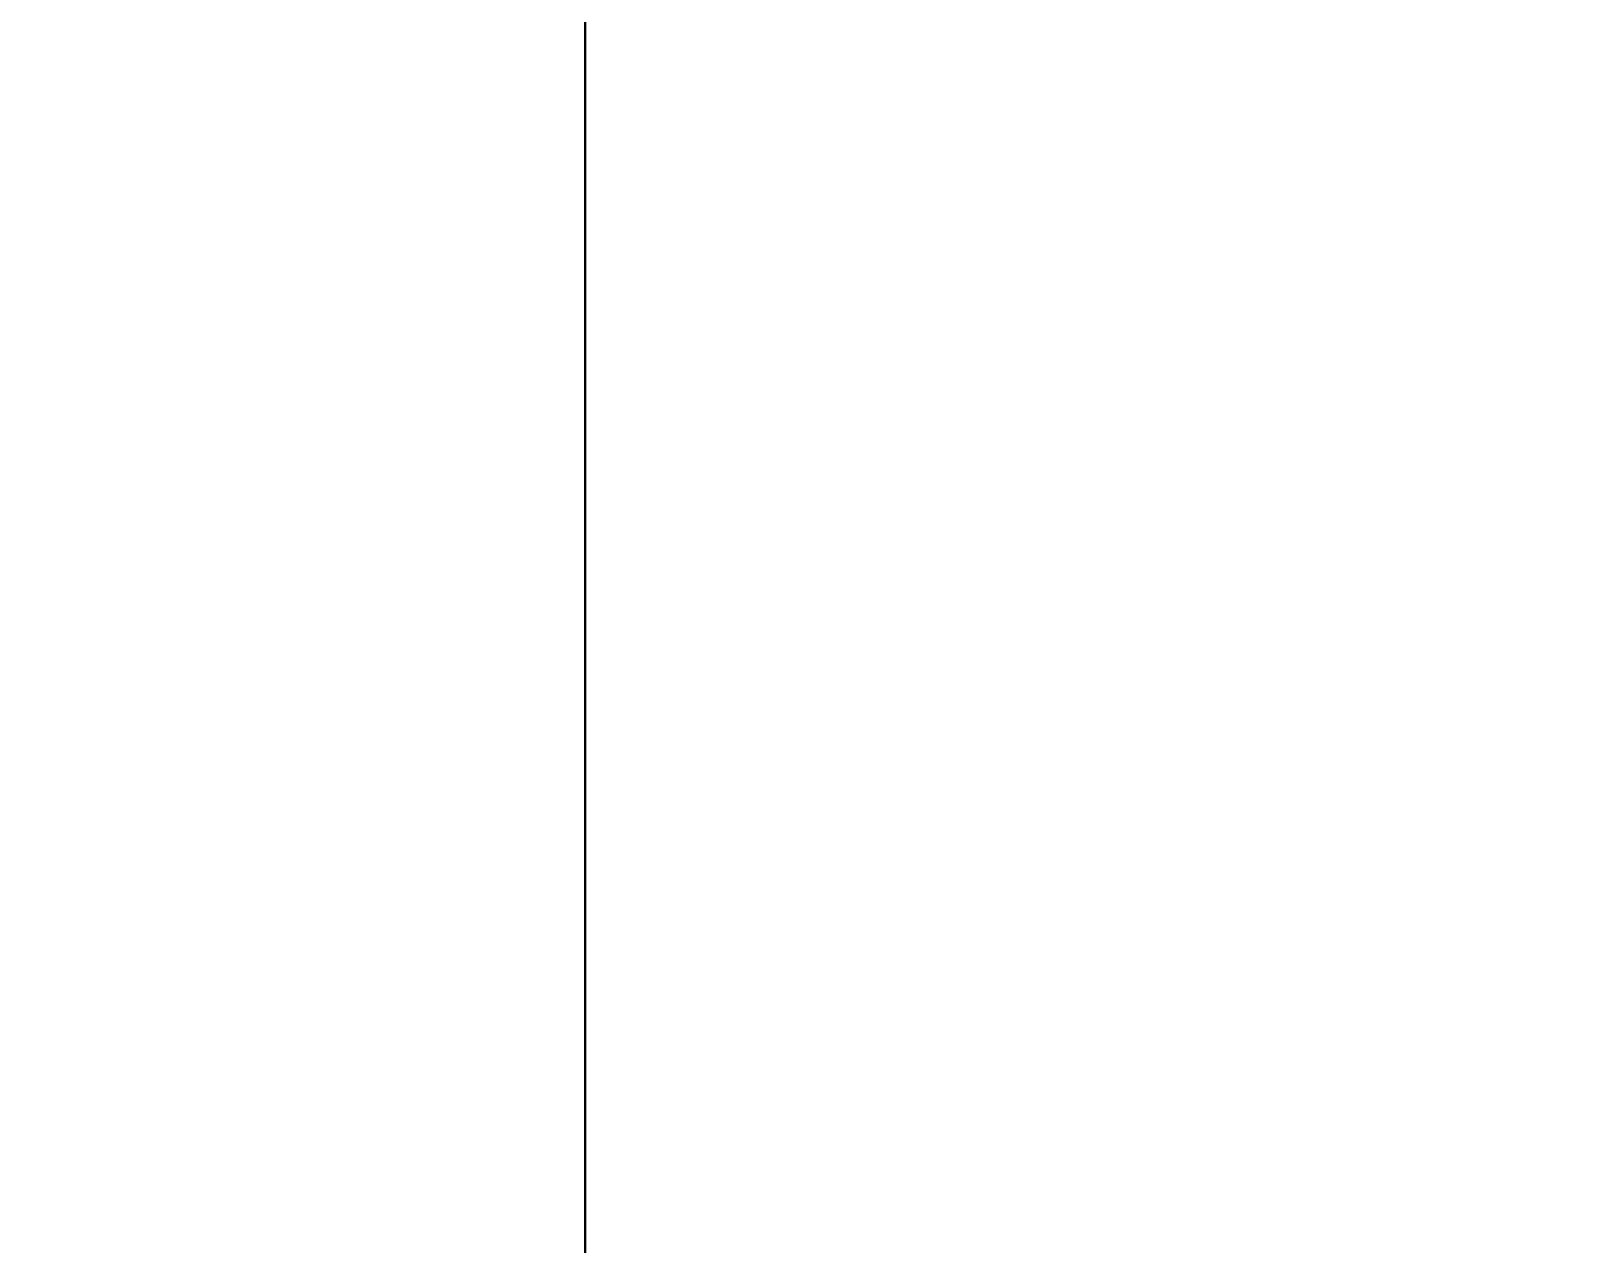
# Model space of a CAD drawing. Header units: metres. Extents: x 0 to 298, y 0 to 162.
# Drawn here: x 184.33938 to 184.37017, y 89.80439 to 89.82845 of the extents above; entities that cross this region are included whole.
import ezdxf

# ---------------------------------------------------------------- set-up
doc = ezdxf.new("R2010")
doc.units = ezdxf.units.M
doc.header["$MEASUREMENT"] = 0
doc.styles.add('working', font='timesbd.ttf', dxfattribs={"height": 0.25})
doc.dimstyles.new('new model', dxfattribs={"dimtxt": 0.25, "dimasz": 0.23, "dimexe": 0.1, "dimexo": 0.1, "dimgap": 0, "dimtad": 0, "dimtoh": 1, "dimzin": 1, "dimdsep": 46, "dimtxsty": 'working', "dimcen": 0.09, "dimse1": 1, "dimse2": 1, "dimclrd": 8, "dimclre": 8, "dimclrt": 3, "dimadec": 1, "dimazin": 0, "dimtfac": 1, "dimtofl": 0, "dimtmove": 0, "dimatfit": 3, "dimfxl": 0, "dimtolj": 1, "dimtzin": 0, "dimlwd": -1, "dimlwe": -1, "dimarcsym": 0})

# ---------------------------------------------------------------- blocks, each defined once
blk = doc.blocks.new('*D84')
at = {"color": 8}
for p, q in [((173.364082, 85.883294), (198.762165, 85.883294)), ((224.971303, 85.883294), (199.57322, 85.883294))]:
    blk.add_line(p, q, dxfattribs=at)
at = {"color": 8, "lineweight": 35}
for points in [[(173.364082, 85.921627), (173.364082, 85.844961), (173.134082, 85.883294)], [(224.971303, 85.921627), (224.971303, 85.844961), (225.201303, 85.883294)]]:
    blk.add_solid(points, dxfattribs=at)
at = {"layer": 'Defpoints', "color": 0, "lineweight": 35}
for p in [(225.201303, 91.897511), (173.134082, 88.312203), (173.134082, 85.883294)]:
    blk.add_point(p, dxfattribs=at)
at = {"color": 3, "insert": (199.167692, 85.883294), "char_height": 0.25, "attachment_point": 5, "style": 'working'}
blk.add_mtext('\\A1;52.07', dxfattribs=at)
blk = doc.blocks.new('*D246')
at = {"color": 8}
for p, q in [((185.104464, 91.667203), (185.104464, 90.418829)), ((185.104464, 88.542203), (185.104464, 89.790578))]:
    blk.add_line(p, q, dxfattribs=at)
at = {"color": 8, "lineweight": 35}
for points in [[(185.066131, 91.667203), (185.142798, 91.667203), (185.104464, 91.897203)], [(185.066131, 88.542203), (185.142798, 88.542203), (185.104464, 88.312203)]]:
    blk.add_solid(points, dxfattribs=at)
at = {"layer": 'Defpoints', "color": 0, "lineweight": 35}
for p in [(184.350382, 91.897203), (184.350382, 88.312203), (185.104464, 88.312203)]:
    blk.add_point(p, dxfattribs=at)
at = {"color": 3, "insert": (185.104464, 90.104703), "char_height": 0.25, "attachment_point": 5, "rotation": 90, "style": 'working'}
blk.add_mtext('\\A1;3.59', dxfattribs=at)

msp = doc.modelspace()

# ---------------------------------------------------------------- linework, layer by layer
at = {"ltscale": 0.25}
msp.add_line((184.350382, 88.312203), (184.350382, 91.897203), dxfattribs=at)
msp.add_lwpolyline([(173.134082, 107.047203), (225.200382, 107.047203), (225.201303, 91.897511), (216.30083, 91.897511), (216.30083, 96.227203), (210.332026, 96.227203), (210.332026, 94.427203), (202.332026, 94.427203), (202.332026, 93.427203), (195.848147, 93.427203), (195.848147, 94.427203), (187.848303, 94.427203), (187.848303, 96.227203), (183.350382, 96.227203), (183.350382, 91.897203), (184.350382, 91.897203), (184.350382, 88.312203), (173.134082, 88.312203)], close=True)

# ---------------------------------------------------------------- dimensions: what is measured, and where the dimension line sits
dim = msp.add_linear_dim(base=(173.134082, 85.883294), p1=(225.201303, 91.897511), p2=(173.134082, 88.312203), dimstyle='new model', override={"dimpost": '\\X'})
dim.commit()
dim.dimension.update_dxf_attribs({"geometry": '*D84', "text_midpoint": (199.167692, 85.883294)})
dim = msp.add_linear_dim(base=(185.1044642567, 88.312203286), p1=(184.3503816738, 91.8972032859), p2=(184.3503816738, 88.312203286), angle=90, dimstyle='new model', override={"dimpost": '\\X'})
dim.commit()
dim.dimension.update_dxf_attribs({"geometry": '*D246', "text_midpoint": (185.1044642567, 90.1047032859)})

doc.saveas('drawing.dxf')
